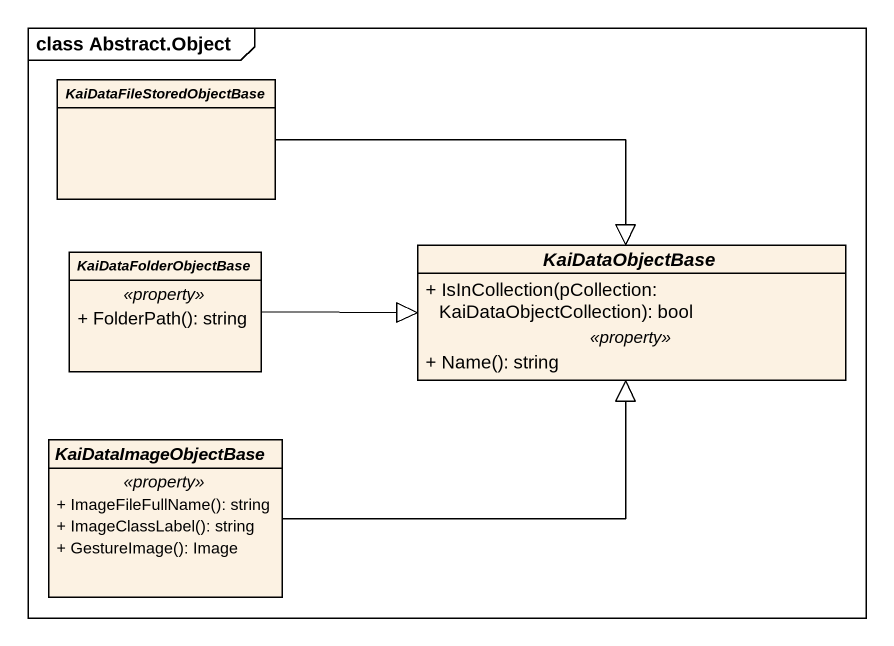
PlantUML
@startuml
mainframe class Abstract.Object
hide circle
hide empty members
skinparam classAttributeIconSize 0
abstract class KaiDataFileStoredObjectBase
abstract class KaiDataFolderObjectBase {
  .. <<property>> ..
  + FolderPath(): string
}
abstract class KaiDataObjectBase {
  + IsInCollection(pCollection: KaiDataObjectCollection): bool
  .. <<property>> ..
  + Name(): string
}
abstract class KaiDataImageObjectBase {
  .. <<property>> ..
  + ImageFileFullName(): string
  + ImageClassLabel(): string
  + GestureImage(): Image
}
KaiDataFileStoredObjectBase -right-|> KaiDataObjectBase
KaiDataFolderObjectBase -right-|> KaiDataObjectBase
KaiDataImageObjectBase -right-|> KaiDataObjectBase
@enduml
